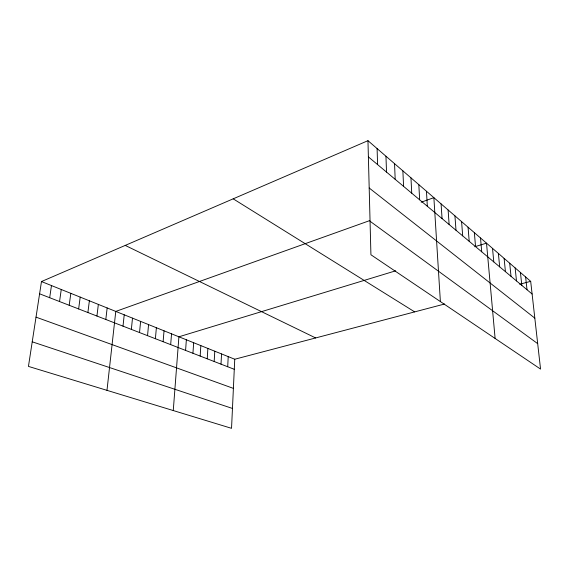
<?xml version="1.0" encoding="UTF-8"?>
<svg xmlns="http://www.w3.org/2000/svg" width="569" height="569" viewBox="0 0 569 569"><rect width="100%" height="100%" fill="white"/><g stroke="black" fill="none" stroke-linecap="round" stroke-linejoin="round"><path stroke-width="0.85" d="M41.48 281.548L234.748 359.238L231.54 428.322L28.45 366.4L41.48 281.548L367.965 140.678L530.685 281.349L540.55 369.089L370.924 254.763L367.965 140.678M227.707 366.756L228.212 356.614M221.007 364.16L221.554 353.939M214.186 361.514L214.776 351.208M207.237 358.819L207.87 348.434M200.16 356.073L200.836 345.603M192.941 353.271L193.666 342.723M185.586 350.419L186.355 339.785M173.268 410.548L178.908 336.791L395.69 270.808M170.672 344.636L171.539 333.832M163.111 341.706L164.036 330.809M155.401 338.711L156.375 327.737M147.542 335.667L148.573 324.6M139.526 332.559L140.614 321.4M131.354 329.387L132.499 318.135M123.011 326.151L124.22 314.806M106.986 390.341L115.777 311.414L369.793 220.573M105.813 319.486L107.157 307.95M96.943 316.044L98.352 304.408M87.889 312.537L89.369 300.802M78.643 308.946L80.201 297.11M69.198 305.283L70.826 293.348M59.546 301.542L61.26 289.5M49.681 297.715L51.473 285.567M421.167 202.208L433.877 197.663L440.385 301.577M474.731 246.747L486.509 243.162L495.115 338.463M234.748 359.238L444.609 304.01M519.717 284.237L530.685 281.349M32.227 341.82L232.465 408.45M36.011 317.146L233.397 388.385M39.595 293.803L234.286 369.302M125.237 245.41L315.653 337.95M233.19 198.83L414.673 311.883M370.056 221.249L537.691 343.648M369.189 187.998L534.824 318.135M368.385 156.888L532.107 294.009M525.621 276.975L527.029 289.756M520.436 272.494L521.823 285.396M515.13 267.899L516.496 280.93M509.689 263.198L511.026 276.356M504.113 258.376L505.428 271.662M498.387 253.433L499.682 266.854M492.526 248.361L493.792 261.918M480.513 237.977L481.723 251.811M474.368 232.664L475.542 246.633M468.059 227.216L469.205 241.327M461.587 221.618L462.689 235.872M454.937 215.871L456.004 230.267M448.109 209.968L449.133 224.513M441.089 203.901L442.07 218.603M426.458 191.248L427.333 206.263M418.82 184.648L419.652 199.819M410.967 177.855L411.736 193.197M402.873 170.864L403.585 186.369M394.545 163.659L395.185 179.335M385.953 156.233L386.529 172.08M377.098 148.58L377.596 164.605"/></g></svg>
